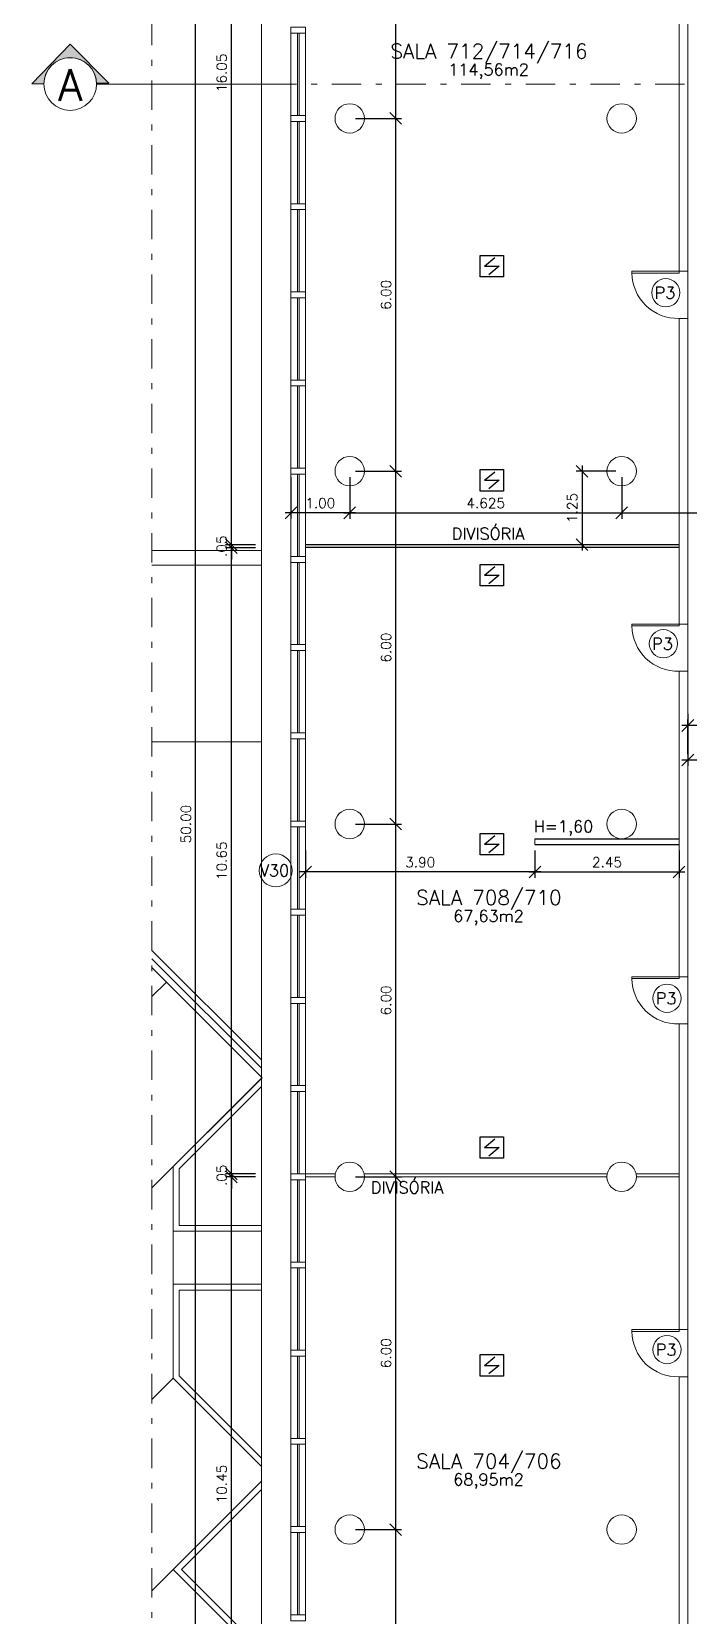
# Model space of a CAD drawing. Header units: millimetres. Extents: x 521 to 1055, y 261 to 520.
# Drawn here: x 595.9 to 607.09, y 298.49 to 325.44 of the extents above; entities that cross this region are included whole.
import ezdxf
from ezdxf.enums import TextEntityAlignment as Align

# ---------------------------------------------------------------- set-up
doc = ezdxf.new("R2010")
doc.units = ezdxf.units.MM
doc.linetypes.add('CONTINU', pattern=[0])
doc.linetypes.add('DASHDOTX2', pattern=[2, 1, -0.5, 0, -0.5])
doc.layers.add('0.1', color=8, linetype='Continuous', lineweight=13)
doc.layers.add('ppci', color=8, linetype='Continuous')
doc.styles.add('ROMANS', font='romans')
doc.styles.get("Standard").update_dxf_attribs({"font": 'romans.shx'})
doc.dimstyles.new('Fares Eng - 50', dxfattribs={"dimscale": 2, "dimtxt": 0.085, "dimasz": 0.1, "dimexe": 0.05, "dimexo": 0.05, "dimgap": 0.04, "dimtad": 1, "dimzin": 4, "dimdsep": 46, "dimtxsty": 'ROMANS', "dimblk1": 'OBLIQUE', "dimblk2": 'OBLIQUE', "dimsah": 1, "dimcen": 0.05, "dimdle": 0.05, "dimclrd": 8, "dimclre": 8, "dimclrt": 8, "dimaunit": 1, "dimadec": 0, "dimazin": 0, "dimtfac": 1, "dimtix": 1, "dimtmove": 2, "dimatfit": 0, "dimldrblk": 'OPEN90', "dimfxl": 1, "dimtolj": 1, "dimtzin": 0, "dimarcsym": 0})

# ---------------------------------------------------------------- blocks, each defined once
blk = doc.blocks.new('P80')
for points in [[(0, 0.86), (0, 0.83), (0.15, 0.83), (0.15, 0.86)], [(0, 0), (0, 0.03), (0.15, 0.03), (0.15, 0)]]:
    blk.add_lwpolyline(points)
blk.add_lwpolyline([(-0.8, 0.06), (0, 0.06), (0, 0.03), (-0.8, 0.03)], close=True)
at = {"color": 8}
blk.add_arc((-0.025, 0.056), 0.775, 88.1408, 179.6698, dxfattribs=at)
blk = doc.blocks.new('_OBLIQUE')
at = {"color": 0, "linetype": 'ByBlock'}
blk.add_line((-0.5, -0.5), (0.5, 0.5), dxfattribs=at)
blk = doc.blocks.new('*D1303')
at = {"layer": '0.1', "color": 8, "linetype": 'CONTINU', "lineweight": -2, "transparency": 16777216}
for p, q in [((600.311, 317.864), (600.311, 317.157)), ((601.311, 317.864), (601.311, 317.157)), ((601.411, 317.257), (600.211, 317.257))]:
    blk.add_line(p, q, dxfattribs=at)
at = {"layer": 'DEFPOINTS', "color": 0, "linetype": 'CONTINU', "lineweight": -2, "transparency": 16777216}
for p in [(600.311, 317.964), (601.311, 317.964), (600.311, 317.257)]:
    blk.add_point(p, dxfattribs=at)
at = {"layer": '0.1', "color": 8, "linetype": 'CONTINU', "lineweight": -2, "transparency": 16777216, "xscale": 0.2, "yscale": 0.2, "zscale": 0.2, "rotation": 180}
blk.add_blockref('_OBLIQUE', (600.311, 317.257), dxfattribs=at)
at = {"layer": '0.1', "color": 8, "linetype": 'CONTINU', "lineweight": -2, "transparency": 16777216, "xscale": 0.2, "yscale": 0.2, "zscale": 0.2}
blk.add_blockref('_OBLIQUE', (601.311, 317.257), dxfattribs=at)
at = {"layer": '0.1', "color": 8, "linetype": 'CONTINU', "transparency": 16777216, "insert": (600.811, 317.422), "char_height": 0.17, "attachment_point": 5, "style": 'ROMANS'}
blk.add_mtext('\\A1;1.00', dxfattribs=at)
blk = doc.blocks.new('_Open90')
at = {"color": 0, "linetype": 'ByBlock', "lineweight": -2}
for p, q in [((0, 0), (-1, 0)), ((-0.5, 0.5), (0, 0)), ((0, 0), (-0.5, -0.5))]:
    blk.add_line(p, q, dxfattribs=at)
blk = doc.blocks.new('*D1304')
at = {"layer": '0.1', "color": 8, "linetype": 'CONTINU', "lineweight": -2, "transparency": 16777216}
for p, q in [((601.311, 317.864), (601.311, 317.157)), ((605.936, 317.864), (605.936, 317.157)), ((601.211, 317.257), (606.036, 317.257))]:
    blk.add_line(p, q, dxfattribs=at)
at = {"layer": 'DEFPOINTS', "color": 0, "linetype": 'CONTINU', "lineweight": -2, "transparency": 16777216}
for p in [(601.311, 317.964), (605.936, 317.964), (605.936, 317.257)]:
    blk.add_point(p, dxfattribs=at)
at = {"layer": '0.1', "color": 8, "linetype": 'CONTINU', "lineweight": -2, "transparency": 16777216, "xscale": 0.2, "yscale": 0.2, "zscale": 0.2, "rotation": 180}
blk.add_blockref('_OBLIQUE', (601.311, 317.257), dxfattribs=at)
at = {"layer": '0.1', "color": 8, "linetype": 'CONTINU', "lineweight": -2, "transparency": 16777216, "xscale": 0.2, "yscale": 0.2, "zscale": 0.2}
blk.add_blockref('_OBLIQUE', (605.936, 317.257), dxfattribs=at)
at = {"layer": '0.1', "color": 8, "linetype": 'CONTINU', "transparency": 16777216, "insert": (603.624, 317.422), "char_height": 0.17, "attachment_point": 5, "style": 'ROMANS'}
blk.add_mtext('\\A1;4.625', dxfattribs=at)
blk = doc.blocks.new('*D1305')
at = {"layer": '0.1', "color": 8, "linetype": 'CONTINU', "lineweight": -2, "transparency": 16777216}
for p, q in [((605.936, 317.864), (605.936, 317.157)), ((610.686, 317.864), (610.686, 317.157)), ((605.836, 317.257), (610.786, 317.257))]:
    blk.add_line(p, q, dxfattribs=at)
at = {"layer": 'DEFPOINTS', "color": 0, "linetype": 'CONTINU', "lineweight": -2, "transparency": 16777216}
for p in [(605.936, 317.964), (610.686, 317.964), (610.686, 317.257)]:
    blk.add_point(p, dxfattribs=at)
at = {"layer": '0.1', "color": 8, "linetype": 'CONTINU', "lineweight": -2, "transparency": 16777216, "xscale": 0.2, "yscale": 0.2, "zscale": 0.2, "rotation": 180}
blk.add_blockref('_OBLIQUE', (605.936, 317.257), dxfattribs=at)
at = {"layer": '0.1', "color": 8, "linetype": 'CONTINU', "lineweight": -2, "transparency": 16777216, "xscale": 0.2, "yscale": 0.2, "zscale": 0.2}
blk.add_blockref('_OBLIQUE', (610.686, 317.257), dxfattribs=at)
at = {"layer": '0.1', "color": 8, "linetype": 'CONTINU', "transparency": 16777216, "insert": (608.311, 317.422), "char_height": 0.17, "attachment_point": 5, "style": 'ROMANS'}
blk.add_mtext('\\A1;4.75', dxfattribs=at)
blk = doc.blocks.new('*D1309')
at = {"layer": '0.1', "color": 8, "lineweight": -2, "transparency": 16777216}
for p, q in [((607.061, 313.84), (607.061, 312.952)), ((609.661, 313.052), (606.961, 313.052)), ((609.561, 312.753), (609.561, 313.152))]:
    blk.add_line(p, q, dxfattribs=at)
at = {"layer": 'DEFPOINTS', "color": 0, "lineweight": -2, "transparency": 16777216}
for p in [(607.061, 313.94), (607.061, 313.052), (609.561, 312.653)]:
    blk.add_point(p, dxfattribs=at)
at = {"layer": '0.1', "color": 8, "lineweight": -2, "transparency": 16777216, "xscale": 0.2, "yscale": 0.2, "zscale": 0.2, "rotation": 180}
blk.add_blockref('_OBLIQUE', (607.061, 313.052), dxfattribs=at)
at = {"layer": '0.1', "color": 8, "lineweight": -2, "transparency": 16777216, "xscale": 0.2, "yscale": 0.2, "zscale": 0.2}
blk.add_blockref('_OBLIQUE', (609.561, 313.052), dxfattribs=at)
at = {"layer": '0.1', "color": 8, "transparency": 16777216, "insert": (608.311, 313.217), "char_height": 0.17, "attachment_point": 5, "style": 'ROMANS'}
blk.add_mtext('\\A1;2.50', dxfattribs=at)
blk = doc.blocks.new('*D1317')
at = {"layer": '0.1', "color": 8, "linetype": 'CONTINU', "lineweight": -2, "transparency": 16777216}
for p, q in [((599.099, 336.964), (598.591, 336.964)), ((598.691, 286.864), (598.691, 337.064)), ((599.099, 286.964), (598.591, 286.964))]:
    blk.add_line(p, q, dxfattribs=at)
at = {"layer": 'DEFPOINTS', "color": 0, "linetype": 'CONTINU', "lineweight": -2, "transparency": 16777216}
for p in [(598.691, 336.964), (599.199, 336.964), (599.199, 286.964)]:
    blk.add_point(p, dxfattribs=at)
at = {"layer": '0.1', "color": 8, "linetype": 'CONTINU', "lineweight": -2, "transparency": 16777216, "xscale": 0.2, "yscale": 0.2, "zscale": 0.2}
for p, rotation in [((598.691, 336.964), 90), ((598.691, 286.964), 270)]:
    blk.add_blockref('_OBLIQUE', p, dxfattribs=dict(at, rotation=rotation))
at = {"layer": '0.1', "color": 8, "linetype": 'CONTINU', "transparency": 16777216, "insert": (598.526, 311.964), "char_height": 0.17, "attachment_point": 5, "rotation": 90, "style": 'ROMANS'}
blk.add_mtext('\\A1;50.00', dxfattribs=at)
blk = doc.blocks.new('*D1610')
at = {"layer": '0.1', "color": 8, "linetype": 'CONTINU', "lineweight": -2, "transparency": 16777216}
for p, q in [((607.061, 313.152), (607.061, 313.739)), ((616.211, 313.152), (616.211, 313.739)), ((616.311, 313.639), (606.961, 313.639))]:
    blk.add_line(p, q, dxfattribs=at)
at = {"layer": 'DEFPOINTS', "color": 0, "linetype": 'CONTINU', "lineweight": -2, "transparency": 16777216}
for p in [(607.061, 313.639), (607.061, 313.052), (616.211, 313.052)]:
    blk.add_point(p, dxfattribs=at)
at = {"layer": '0.1', "color": 8, "linetype": 'CONTINU', "lineweight": -2, "transparency": 16777216, "xscale": 0.2, "yscale": 0.2, "zscale": 0.2, "rotation": 180}
blk.add_blockref('_OBLIQUE', (607.061, 313.639), dxfattribs=at)
at = {"layer": '0.1', "color": 8, "linetype": 'CONTINU', "lineweight": -2, "transparency": 16777216, "xscale": 0.2, "yscale": 0.2, "zscale": 0.2}
blk.add_blockref('_OBLIQUE', (616.211, 313.639), dxfattribs=at)
at = {"layer": '0.1', "color": 8, "linetype": 'CONTINU', "transparency": 16777216, "insert": (611.636, 313.804), "char_height": 0.17, "attachment_point": 5, "style": 'ROMANS'}
blk.add_mtext('\\A1;9.15', dxfattribs=at)
blk = doc.blocks.new('*D1619')
at = {"layer": '0.1', "color": 8, "linetype": 'CONTINU', "lineweight": -2, "transparency": 16777216}
for p, q in [((601.411, 299.964), (602.194, 299.964)), ((602.094, 293.864), (602.094, 300.064)), ((601.411, 293.964), (602.194, 293.964))]:
    blk.add_line(p, q, dxfattribs=at)
at = {"layer": 'DEFPOINTS', "color": 0, "linetype": 'CONTINU', "lineweight": -2, "transparency": 16777216}
for p in [(601.311, 299.964), (602.094, 299.964), (601.311, 293.964)]:
    blk.add_point(p, dxfattribs=at)
at = {"layer": '0.1', "color": 8, "linetype": 'CONTINU', "lineweight": -2, "transparency": 16777216, "xscale": 0.2, "yscale": 0.2, "zscale": 0.2}
for p, rotation in [((602.094, 299.964), 90), ((602.094, 293.964), 270)]:
    blk.add_blockref('_OBLIQUE', p, dxfattribs=dict(at, rotation=rotation))
at = {"layer": '0.1', "color": 8, "linetype": 'CONTINU', "transparency": 16777216, "insert": (601.929, 296.964), "char_height": 0.17, "attachment_point": 5, "rotation": 90, "style": 'ROMANS'}
blk.add_mtext('\\A1;6.00', dxfattribs=at)
blk = doc.blocks.new('*D1345')
at = {"layer": '0.1', "color": 8, "linetype": 'CONTINU', "lineweight": -2, "transparency": 16777216}
for p, q in [((601.411, 305.964), (602.194, 305.964)), ((602.094, 299.864), (602.094, 306.064)), ((601.411, 299.964), (602.194, 299.964))]:
    blk.add_line(p, q, dxfattribs=at)
at = {"layer": 'DEFPOINTS', "color": 0, "linetype": 'CONTINU', "lineweight": -2, "transparency": 16777216}
for p in [(601.311, 305.964), (602.094, 305.964), (601.311, 299.964)]:
    blk.add_point(p, dxfattribs=at)
at = {"layer": '0.1', "color": 8, "linetype": 'CONTINU', "lineweight": -2, "transparency": 16777216, "xscale": 0.2, "yscale": 0.2, "zscale": 0.2}
for p, rotation in [((602.094, 305.964), 90), ((602.094, 299.964), 270)]:
    blk.add_blockref('_OBLIQUE', p, dxfattribs=dict(at, rotation=rotation))
at = {"layer": '0.1', "color": 8, "linetype": 'CONTINU', "transparency": 16777216, "insert": (601.929, 302.964), "char_height": 0.17, "attachment_point": 5, "rotation": 90, "style": 'ROMANS'}
blk.add_mtext('\\A1;6.00', dxfattribs=at)
blk = doc.blocks.new('*D1620')
at = {"layer": '0.1', "color": 8, "linetype": 'CONTINU', "lineweight": -2, "transparency": 16777216}
for p, q in [((601.411, 311.964), (602.194, 311.964)), ((602.094, 305.864), (602.094, 312.064)), ((601.411, 305.964), (602.194, 305.964))]:
    blk.add_line(p, q, dxfattribs=at)
at = {"layer": 'DEFPOINTS', "color": 0, "linetype": 'CONTINU', "lineweight": -2, "transparency": 16777216}
for p in [(601.311, 311.964), (602.094, 311.964), (601.311, 305.964)]:
    blk.add_point(p, dxfattribs=at)
at = {"layer": '0.1', "color": 8, "linetype": 'CONTINU', "lineweight": -2, "transparency": 16777216, "xscale": 0.2, "yscale": 0.2, "zscale": 0.2}
for p, rotation in [((602.094, 311.964), 90), ((602.094, 305.964), 270)]:
    blk.add_blockref('_OBLIQUE', p, dxfattribs=dict(at, rotation=rotation))
at = {"layer": '0.1', "color": 8, "linetype": 'CONTINU', "transparency": 16777216, "insert": (601.929, 308.964), "char_height": 0.17, "attachment_point": 5, "rotation": 90, "style": 'ROMANS'}
blk.add_mtext('\\A1;6.00', dxfattribs=at)
blk = doc.blocks.new('*D1621')
at = {"layer": '0.1', "color": 8, "linetype": 'CONTINU', "lineweight": -2, "transparency": 16777216}
for p, q in [((602.094, 311.864), (602.094, 318.064)), ((601.411, 317.964), (602.194, 317.964)), ((601.411, 311.964), (602.194, 311.964))]:
    blk.add_line(p, q, dxfattribs=at)
at = {"layer": 'DEFPOINTS', "color": 0, "linetype": 'CONTINU', "lineweight": -2, "transparency": 16777216}
for p in [(601.311, 317.964), (602.094, 317.964), (601.311, 311.964)]:
    blk.add_point(p, dxfattribs=at)
at = {"layer": '0.1', "color": 8, "linetype": 'CONTINU', "lineweight": -2, "transparency": 16777216, "xscale": 0.2, "yscale": 0.2, "zscale": 0.2}
for p, rotation in [((602.094, 317.964), 90), ((602.094, 311.964), 270)]:
    blk.add_blockref('_OBLIQUE', p, dxfattribs=dict(at, rotation=rotation))
at = {"layer": '0.1', "color": 8, "linetype": 'CONTINU', "transparency": 16777216, "insert": (601.929, 314.964), "char_height": 0.17, "attachment_point": 5, "rotation": 90, "style": 'ROMANS'}
blk.add_mtext('\\A1;6.00', dxfattribs=at)
blk = doc.blocks.new('*D1622')
at = {"layer": '0.1', "color": 8, "linetype": 'CONTINU', "lineweight": -2, "transparency": 16777216}
for p, q in [((601.411, 323.964), (602.194, 323.964)), ((602.094, 317.864), (602.094, 324.064)), ((601.411, 317.964), (602.194, 317.964))]:
    blk.add_line(p, q, dxfattribs=at)
at = {"layer": 'DEFPOINTS', "color": 0, "linetype": 'CONTINU', "lineweight": -2, "transparency": 16777216}
for p in [(601.311, 323.964), (602.094, 323.964), (601.311, 317.964)]:
    blk.add_point(p, dxfattribs=at)
at = {"layer": '0.1', "color": 8, "linetype": 'CONTINU', "lineweight": -2, "transparency": 16777216, "xscale": 0.2, "yscale": 0.2, "zscale": 0.2}
for p, rotation in [((602.094, 323.964), 90), ((602.094, 317.964), 270)]:
    blk.add_blockref('_OBLIQUE', p, dxfattribs=dict(at, rotation=rotation))
at = {"layer": '0.1', "color": 8, "linetype": 'CONTINU', "transparency": 16777216, "insert": (601.929, 320.964), "char_height": 0.17, "attachment_point": 5, "rotation": 90, "style": 'ROMANS'}
blk.add_mtext('\\A1;6.00', dxfattribs=at)
blk = doc.blocks.new('*D1623')
at = {"layer": '0.1', "color": 8, "linetype": 'CONTINU', "lineweight": -2, "transparency": 16777216}
for p, q in [((601.411, 329.964), (602.194, 329.964)), ((602.094, 323.864), (602.094, 330.064)), ((601.411, 323.964), (602.194, 323.964))]:
    blk.add_line(p, q, dxfattribs=at)
at = {"layer": 'DEFPOINTS', "color": 0, "linetype": 'CONTINU', "lineweight": -2, "transparency": 16777216}
for p in [(601.311, 329.964), (602.094, 329.964), (601.311, 323.964)]:
    blk.add_point(p, dxfattribs=at)
at = {"layer": '0.1', "color": 8, "linetype": 'CONTINU', "lineweight": -2, "transparency": 16777216, "xscale": 0.2, "yscale": 0.2, "zscale": 0.2}
for p, rotation in [((602.094, 329.964), 90), ((602.094, 323.964), 270)]:
    blk.add_blockref('_OBLIQUE', p, dxfattribs=dict(at, rotation=rotation))
at = {"layer": '0.1', "color": 8, "linetype": 'CONTINU', "transparency": 16777216, "insert": (601.929, 326.964), "char_height": 0.17, "attachment_point": 5, "rotation": 90, "style": 'ROMANS'}
blk.add_mtext('\\A1;6.00', dxfattribs=at)
blk = doc.blocks.new('Cor-4A')
h = blk.add_hatch(color=1)
edge = h.paths.add_edge_path()
edge.add_line((-0.00005, -0.00732), (-0.00757, 0))
edge.add_line((-0.00757, 0), (-0.00014, 0.00731))
edge.add_line((-0.00014, 0.00731), (-0.00014, 0.005))
edge.add_arc((0, 0), 0.005, 91.6216, 269.468)
edge.add_line((-0.00005, -0.005), (-0.00005, -0.00732))
at = {"linetype": 'DASHDOTX2'}
blk.add_line((0, 0.03735), (0, 0.005), dxfattribs=at)
at = {"color": 1}
blk.add_lwpolyline([(-0.00005, -0.00732), (-0.00757, 0), (-0.00014, 0.00731), (-0.00014, 0.005, 0.98138), (-0.00005, -0.005)], format="xyb", close=True, dxfattribs=at)
blk.add_circle((0, 0), 0.005, dxfattribs=at)
at = {"color": 3, "style": 'ROMANS'}
blk.add_attdef('O', text='', height=0.006, rotation=90, dxfattribs=at).set_placement((0.00019, 0), align=Align.MIDDLE)
blk = doc.blocks.new('*D1359')
at = {"layer": '0.1', "color": 8, "linetype": 'CONTINU', "lineweight": -2, "transparency": 16777216}
for p, q in [((599.711, 305.964), (599.199, 305.964)), ((599.299, 295.414), (599.299, 306.064)), ((599.711, 295.514), (599.199, 295.514))]:
    blk.add_line(p, q, dxfattribs=at)
at = {"layer": 'DEFPOINTS', "color": 0, "linetype": 'CONTINU', "lineweight": -2, "transparency": 16777216}
for p in [(599.299, 305.964), (599.811, 305.964), (599.811, 295.514)]:
    blk.add_point(p, dxfattribs=at)
at = {"layer": '0.1', "color": 8, "linetype": 'CONTINU', "lineweight": -2, "transparency": 16777216, "xscale": 0.2, "yscale": 0.2, "zscale": 0.2}
for p, rotation in [((599.299, 305.964), 90), ((599.299, 295.514), 270)]:
    blk.add_blockref('_OBLIQUE', p, dxfattribs=dict(at, rotation=rotation))
at = {"layer": '0.1', "color": 8, "linetype": 'CONTINU', "transparency": 16777216, "insert": (599.134, 300.739), "char_height": 0.17, "attachment_point": 5, "rotation": 90, "style": 'ROMANS'}
blk.add_mtext('\\A1;10.45', dxfattribs=at)
blk = doc.blocks.new('*D1360')
at = {"layer": '0.1', "color": 8, "linetype": 'CONTINU', "lineweight": -2, "transparency": 16777216}
for p, q in [((599.711, 316.714), (599.199, 316.714)), ((599.711, 316.664), (599.199, 316.664)), ((599.299, 316.714), (599.299, 316.914)), ((599.299, 316.664), (599.299, 316.714)), ((599.299, 316.664), (599.299, 316.464))]:
    blk.add_line(p, q, dxfattribs=at)
at = {"layer": 'DEFPOINTS', "color": 0, "linetype": 'CONTINU', "lineweight": -2, "transparency": 16777216}
for p in [(599.299, 316.714), (599.811, 316.714), (599.811, 316.664)]:
    blk.add_point(p, dxfattribs=at)
at = {"layer": '0.1', "color": 8, "linetype": 'CONTINU', "lineweight": -2, "transparency": 16777216, "xscale": 0.2, "yscale": 0.2, "zscale": 0.2}
for p, rotation in [((599.299, 316.714), 270), ((599.299, 316.664), 90)]:
    blk.add_blockref('_OBLIQUE', p, dxfattribs=dict(at, rotation=rotation))
at = {"layer": '0.1', "color": 8, "linetype": 'CONTINU', "transparency": 16777216, "insert": (599.134, 316.689), "char_height": 0.17, "attachment_point": 5, "rotation": 90, "style": 'ROMANS'}
blk.add_mtext('\\A1;.05', dxfattribs=at)
blk = doc.blocks.new('*D1361')
at = {"layer": '0.1', "color": 8, "linetype": 'CONTINU', "lineweight": -2, "transparency": 16777216}
for p, q in [((599.299, 316.614), (599.299, 332.864)), ((599.711, 332.764), (599.199, 332.764)), ((599.711, 316.714), (599.199, 316.714))]:
    blk.add_line(p, q, dxfattribs=at)
at = {"layer": 'DEFPOINTS', "color": 0, "linetype": 'CONTINU', "lineweight": -2, "transparency": 16777216}
for p in [(599.299, 332.764), (599.811, 332.764), (599.811, 316.714)]:
    blk.add_point(p, dxfattribs=at)
at = {"layer": '0.1', "color": 8, "linetype": 'CONTINU', "lineweight": -2, "transparency": 16777216, "xscale": 0.2, "yscale": 0.2, "zscale": 0.2}
for p, rotation in [((599.299, 332.764), 90), ((599.299, 316.714), 270)]:
    blk.add_blockref('_OBLIQUE', p, dxfattribs=dict(at, rotation=rotation))
at = {"layer": '0.1', "color": 8, "linetype": 'CONTINU', "transparency": 16777216, "insert": (599.134, 324.739), "char_height": 0.17, "attachment_point": 5, "rotation": 90, "style": 'ROMANS'}
blk.add_mtext('\\A1;16.05', dxfattribs=at)
blk = doc.blocks.new('*D1722')
at = {"layer": '0.1', "color": 8, "linetype": 'CONTINU', "lineweight": -2, "transparency": 16777216}
for p, q in [((605.262, 318.064), (605.262, 316.614)), ((605.836, 317.964), (605.162, 317.964)), ((605.836, 316.714), (605.162, 316.714))]:
    blk.add_line(p, q, dxfattribs=at)
at = {"layer": 'DEFPOINTS', "color": 0, "linetype": 'CONTINU', "lineweight": -2, "transparency": 16777216}
for p in [(605.936, 317.964), (605.262, 316.714), (605.936, 316.714)]:
    blk.add_point(p, dxfattribs=at)
at = {"layer": '0.1', "color": 8, "linetype": 'CONTINU', "lineweight": -2, "transparency": 16777216, "xscale": 0.2, "yscale": 0.2, "zscale": 0.2}
for p, rotation in [((605.262, 317.964), 90), ((605.262, 316.714), 270)]:
    blk.add_blockref('_OBLIQUE', p, dxfattribs=dict(at, rotation=rotation))
at = {"layer": '0.1', "color": 8, "linetype": 'CONTINU', "transparency": 16777216, "insert": (605.097, 317.339), "char_height": 0.17, "attachment_point": 5, "rotation": 90, "style": 'ROMANS'}
blk.add_mtext('\\A1;1.25', dxfattribs=at)
blk = doc.blocks.new('*D3214')
at = {"layer": '0.1', "color": 8, "linetype": 'CONTINU', "lineweight": -2, "transparency": 16777216}
for p, q in [((599.299, 306.014), (599.299, 306.214)), ((599.711, 306.014), (599.199, 306.014)), ((599.711, 305.964), (599.199, 305.964)), ((599.299, 305.964), (599.299, 306.014)), ((599.299, 305.964), (599.299, 305.764))]:
    blk.add_line(p, q, dxfattribs=at)
at = {"layer": 'DEFPOINTS', "color": 0, "linetype": 'CONTINU', "lineweight": -2, "transparency": 16777216}
for p in [(599.299, 306.014), (599.811, 306.014), (599.811, 305.964)]:
    blk.add_point(p, dxfattribs=at)
at = {"layer": '0.1', "color": 8, "linetype": 'CONTINU', "lineweight": -2, "transparency": 16777216, "xscale": 0.2, "yscale": 0.2, "zscale": 0.2}
for p, rotation in [((599.299, 306.014), 270), ((599.299, 305.964), 90)]:
    blk.add_blockref('_OBLIQUE', p, dxfattribs=dict(at, rotation=rotation))
at = {"layer": '0.1', "color": 8, "linetype": 'CONTINU', "lineweight": -2, "transparency": 16777216, "insert": (599.134, 305.989), "char_height": 0.17, "attachment_point": 5, "rotation": 90, "style": 'ROMANS'}
blk.add_mtext('\\A1;.05', dxfattribs=at)
blk = doc.blocks.new('ÁREA')
for p in [(0.00005, 0.00376), (0, 0)]:
    blk.add_attdef('COMPARTIMENTO', text='', height=0.0025).set_placement(p, align=Align.CENTER)
at = {"color": 1}
for p in [(-0.00005, -0.00376), (-0.0001, -0.00752)]:
    blk.add_attdef('ÁREA', text='', height=0.002, dxfattribs=at).set_placement(p, align=Align.CENTER)
blk = doc.blocks.new('*D3221')
at = {"layer": '0.1', "color": 8, "linetype": 'CONTINU', "lineweight": -2, "transparency": 16777216}
for p, q in [((604.461, 311.514), (604.461, 311.049)), ((606.911, 311.514), (606.911, 311.049)), ((604.361, 311.149), (607.011, 311.149))]:
    blk.add_line(p, q, dxfattribs=at)
at = {"layer": 'DEFPOINTS', "color": 0, "linetype": 'CONTINU', "lineweight": -2, "transparency": 16777216}
for p in [(604.461, 311.614), (606.911, 311.614), (606.911, 311.149)]:
    blk.add_point(p, dxfattribs=at)
at = {"layer": '0.1', "color": 8, "linetype": 'CONTINU', "lineweight": -2, "transparency": 16777216, "xscale": 0.2, "yscale": 0.2, "zscale": 0.2, "rotation": 180}
blk.add_blockref('_OBLIQUE', (604.461, 311.149), dxfattribs=at)
at = {"layer": '0.1', "color": 8, "linetype": 'CONTINU', "lineweight": -2, "transparency": 16777216, "xscale": 0.2, "yscale": 0.2, "zscale": 0.2}
blk.add_blockref('_OBLIQUE', (606.911, 311.149), dxfattribs=at)
at = {"layer": '0.1', "color": 8, "linetype": 'CONTINU', "lineweight": -2, "transparency": 16777216, "insert": (605.686, 311.314), "char_height": 0.17, "attachment_point": 5, "style": 'ROMANS'}
blk.add_mtext('\\A1;2.45', dxfattribs=at)
blk = doc.blocks.new('*D3222')
at = {"layer": '0.1', "color": 8, "linetype": 'CONTINU', "lineweight": -2, "transparency": 16777216}
for p, q in [((600.561, 311.514), (600.561, 311.049)), ((604.461, 311.514), (604.461, 311.049)), ((604.561, 311.149), (600.461, 311.149))]:
    blk.add_line(p, q, dxfattribs=at)
at = {"layer": 'DEFPOINTS', "color": 0, "linetype": 'CONTINU', "lineweight": -2, "transparency": 16777216}
for p in [(600.561, 311.614), (604.461, 311.614), (600.561, 311.149)]:
    blk.add_point(p, dxfattribs=at)
at = {"layer": '0.1', "color": 8, "linetype": 'CONTINU', "lineweight": -2, "transparency": 16777216, "xscale": 0.2, "yscale": 0.2, "zscale": 0.2, "rotation": 180}
blk.add_blockref('_OBLIQUE', (600.561, 311.149), dxfattribs=at)
at = {"layer": '0.1', "color": 8, "linetype": 'CONTINU', "lineweight": -2, "transparency": 16777216, "xscale": 0.2, "yscale": 0.2, "zscale": 0.2}
blk.add_blockref('_OBLIQUE', (604.461, 311.149), dxfattribs=at)
at = {"layer": '0.1', "color": 8, "linetype": 'CONTINU', "lineweight": -2, "transparency": 16777216, "insert": (602.511, 311.314), "char_height": 0.17, "attachment_point": 5, "style": 'ROMANS'}
blk.add_mtext('\\A1;3.90', dxfattribs=at)
blk = doc.blocks.new('*D3223')
at = {"layer": '0.1', "color": 8, "linetype": 'CONTINU', "lineweight": -2, "transparency": 16777216}
for p, q in [((599.711, 316.664), (599.199, 316.664)), ((599.299, 305.914), (599.299, 316.764)), ((599.711, 306.014), (599.199, 306.014))]:
    blk.add_line(p, q, dxfattribs=at)
at = {"layer": 'DEFPOINTS', "color": 0, "linetype": 'CONTINU', "lineweight": -2, "transparency": 16777216}
for p in [(599.299, 316.664), (599.811, 316.664), (599.811, 306.014)]:
    blk.add_point(p, dxfattribs=at)
at = {"layer": '0.1', "color": 8, "linetype": 'CONTINU', "lineweight": -2, "transparency": 16777216, "xscale": 0.2, "yscale": 0.2, "zscale": 0.2}
for p, rotation in [((599.299, 316.664), 90), ((599.299, 306.014), 270)]:
    blk.add_blockref('_OBLIQUE', p, dxfattribs=dict(at, rotation=rotation))
at = {"layer": '0.1', "color": 8, "linetype": 'CONTINU', "lineweight": -2, "transparency": 16777216, "insert": (599.134, 311.339), "char_height": 0.17, "attachment_point": 5, "rotation": 90, "style": 'ROMANS'}
blk.add_mtext('\\A1;10.65', dxfattribs=at)

msp = doc.modelspace()

# ---------------------------------------------------------------- linework, layer by layer
at = {"layer": '0.1', "color": 8, "linetype": 'DASHDOTX2', "ltscale": 0.5}
for p, q in [((597.94872, 277.91074), (597.94872, 340.92222)), ((599.90576, 324.54961), (620.3808, 324.54961))]:
    msp.add_line(p, q, dxfattribs=at)
at = {"layer": '0.1', "color": 8, "linetype": 'CONTINU'}
for p, q in [((599.81144, 288.11448), (599.81144, 335.81448)), ((600.31144, 324.01448), (600.31144, 325.41448)), ((600.42144, 324.01448), (600.42144, 325.41448)), ((600.45144, 324.01448), (600.45144, 325.41448)), ((600.56144, 324.01448), (600.56144, 325.41448)), ((600.31144, 322.51448), (600.31144, 323.91448)), ((600.42144, 322.51448), (600.42144, 323.91448)), ((600.45144, 322.51448), (600.45144, 323.91448)), ((600.56144, 322.51448), (600.56144, 323.91448)), ((600.31144, 321.01448), (600.31144, 322.41448)), ((600.42144, 321.01448), (600.42144, 322.41448)), ((600.45144, 321.01448), (600.45144, 322.41448)), ((600.56144, 321.01448), (600.56144, 322.41448)), ((607.06144, 320.56448), (607.06144, 321.36448)), ((600.31144, 319.51448), (600.31144, 320.91448)), ((600.42144, 319.51448), (600.42144, 320.91448)), ((600.45144, 319.51448), (600.45144, 320.91448)), ((600.56144, 319.51448), (600.56144, 320.91448)), ((600.31144, 318.01448), (600.31144, 319.41448)), ((600.42144, 318.01448), (600.42144, 319.41448)), ((600.45144, 318.01448), (600.45144, 319.41448)), ((600.56144, 318.01448), (600.56144, 319.41448)), ((600.31144, 316.51448), (600.31144, 317.91448)), ((600.42144, 316.51448), (600.42144, 317.91448)), ((600.45144, 316.51448), (600.45144, 317.91448)), ((600.56144, 316.51448), (600.56144, 317.91448)), ((600.31144, 315.01448), (600.31144, 316.41448)), ((600.42144, 315.01448), (600.42144, 316.41448)), ((600.45144, 315.01448), (600.45144, 316.41448)), ((600.56144, 315.01448), (600.56144, 316.41448)), ((607.06144, 314.56448), (607.06144, 315.36448)), ((600.31144, 313.51448), (600.31144, 314.91448)), ((600.42144, 313.51448), (600.42144, 314.91448)), ((600.45144, 313.51448), (600.45144, 314.91448)), ((600.56144, 313.51448), (600.56144, 314.91448)), ((600.31144, 312.01448), (600.31144, 313.41448)), ((600.42144, 312.01448), (600.42144, 313.41448)), ((600.45144, 312.01448), (600.45144, 313.41448)), ((600.56144, 312.01448), (600.56144, 313.41448)), ((600.31144, 310.51448), (600.31144, 311.91448)), ((600.42144, 310.51448), (600.42144, 311.91448)), ((600.45144, 310.51448), (600.45144, 311.91448)), ((600.56144, 310.51448), (600.56144, 311.91448)), ((600.31144, 309.01448), (600.31144, 310.41448)), ((600.42144, 309.01448), (600.42144, 310.41448)), ((600.45144, 309.01448), (600.45144, 310.41448)), ((600.56144, 309.01448), (600.56144, 310.41448)), ((607.06144, 309.36448), (607.06144, 308.56448)), ((600.31144, 307.51448), (600.31144, 308.91448)), ((600.42144, 307.51448), (600.42144, 308.91448)), ((600.45144, 307.51448), (600.45144, 308.91448)), ((600.56144, 307.51448), (600.56144, 308.91448)), ((600.31144, 306.01448), (600.31144, 307.41448)), ((600.42144, 306.01448), (600.42144, 307.41448)), ((600.45144, 306.01448), (600.45144, 307.41448)), ((600.56144, 306.01448), (600.56144, 307.41448)), ((600.31144, 304.51448), (600.31144, 305.91448)), ((600.42144, 304.51448), (600.42144, 305.91448)), ((600.45144, 304.51448), (600.45144, 305.91448)), ((601.06649, 306.01448), (600.56144, 306.01448)), ((601.06144, 305.96448), (600.56144, 305.96448)), ((600.56144, 304.51448), (600.56144, 305.91448)), ((605.69149, 306.01448), (601.55639, 306.01448)), ((605.68644, 305.96448), (601.56144, 305.96448)), ((606.91144, 306.01448), (606.18139, 306.01448)), ((606.91144, 305.96448), (606.18644, 305.96448)), ((598.31003, 304.13849), (598.31003, 305.03849)), ((600.31144, 303.01448), (600.31144, 304.41448)), ((600.42144, 303.01448), (600.42144, 304.41448)), ((600.45144, 303.01448), (600.45144, 304.41448)), ((600.56144, 303.01448), (600.56144, 304.41448)), ((600.56144, 303.01448), (600.56144, 303.66448)), ((607.06144, 302.56448), (607.06144, 303.36448)), ((600.31144, 301.51448), (600.31144, 302.91448)), ((600.42144, 301.51448), (600.42144, 302.91448)), ((600.45144, 301.51448), (600.45144, 302.91448)), ((600.56144, 301.51448), (600.56144, 302.91448)), ((600.31144, 300.01448), (600.31144, 301.41448)), ((600.42144, 300.01448), (600.42144, 301.41448)), ((600.45144, 300.01448), (600.45144, 301.41448)), ((600.56144, 301.41448), (600.56144, 301.51448)), ((600.56144, 300.01448), (600.56144, 301.41448)), ((600.31144, 298.51448), (600.31144, 299.91448)), ((600.42144, 298.51448), (600.42144, 299.91448)), ((600.45144, 298.51448), (600.45144, 299.91448)), ((600.56144, 298.51448), (600.56144, 299.91448)), ((600.56144, 299.51448), (600.56144, 299.91448))]:
    msp.add_line(p, q, dxfattribs=at)
at = {"layer": '0.1', "color": 7}
for p, q in [((606.91144, 326.56448), (606.91144, 321.36448)), ((607.06144, 326.56448), (607.06144, 321.36448)), ((607.06144, 321.36448), (606.91144, 321.36448)), ((607.06144, 320.56448), (606.91144, 320.56448)), ((606.91144, 320.56448), (606.91144, 315.36448)), ((607.06144, 320.56448), (607.06144, 315.36448)), ((606.91144, 315.36448), (607.06144, 315.36448)), ((606.91144, 314.56448), (607.06144, 314.56448)), ((606.91144, 314.56448), (606.91144, 309.36448)), ((607.06144, 314.56448), (607.06144, 309.36448)), ((606.91144, 309.36448), (607.06144, 309.36448)), ((606.91144, 308.56448), (607.06144, 308.56448)), ((606.91144, 308.56448), (606.91144, 303.36448)), ((607.06144, 308.56448), (607.06144, 303.36448)), ((606.91144, 303.36448), (607.06144, 303.36448)), ((606.91144, 302.56448), (606.91144, 297.36448)), ((606.91144, 302.56448), (607.06144, 302.56448)), ((607.06144, 302.56448), (607.06144, 297.36448))]:
    msp.add_line(p, q, dxfattribs=at)
at = {"layer": '0.1', "color": 8, "linetype": 'CONTINU', "lineweight": -2}
for p, q in [((606.91144, 316.71448), (600.56144, 316.71448)), ((606.91144, 316.66448), (600.56144, 316.66448)), ((604.46144, 311.71448), (606.91144, 311.71448)), ((604.46144, 311.61448), (606.91144, 311.61448))]:
    msp.add_line(p, q, dxfattribs=at)
at = {"layer": '0.1', "color": 8}
for p, q in [((597.94872, 316.61448), (599.81144, 316.61448)), ((599.81144, 316.36448), (597.94872, 316.36448)), ((597.94872, 313.36448), (599.81144, 313.36448)), ((604.46144, 311.71448), (604.46144, 311.61448)), ((597.94872, 309.81422), (599.81144, 307.9515)), ((597.94872, 309.6728), (599.81144, 307.81008)), ((599.81144, 307.6399), (598.31003, 306.13849)), ((599.81144, 307.49848), (598.41003, 306.09707)), ((598.31003, 306.13849), (598.31003, 305.03849)), ((598.41003, 306.09707), (598.41003, 305.13849)), ((598.41003, 305.13849), (599.81144, 305.13849)), ((598.31003, 305.03849), (599.81144, 305.03849)), ((598.31003, 304.13849), (599.81144, 304.13849)), ((598.31003, 302.53849), (598.31003, 304.13849)), ((598.41003, 302.57991), (598.41003, 304.03849)), ((598.41003, 304.03849), (599.81144, 304.03849)), ((599.81144, 301.03708), (598.31003, 302.53849)), ((599.81144, 301.1785), (598.41003, 302.57991)), ((599.81144, 300.78721), (598.31003, 299.2858)), ((599.81144, 300.64579), (598.45145, 299.2858)), ((599.81144, 297.92581), (598.45145, 299.2858))]:
    msp.add_line(p, q, dxfattribs=at)
at = {"layer": '0.1', "color": 8, "linetype": 'CONTINU'}
for points in [[(600.31144, 325.51448), (600.56144, 325.51448), (600.56144, 325.41448), (600.31144, 325.41448)], [(600.31144, 324.01448), (600.56144, 324.01448), (600.56144, 323.91448), (600.31144, 323.91448)], [(600.31144, 322.51448), (600.56144, 322.51448), (600.56144, 322.41448), (600.31144, 322.41448)], [(600.31144, 321.01448), (600.56144, 321.01448), (600.56144, 320.91448), (600.31144, 320.91448)], [(600.31144, 319.51448), (600.56144, 319.51448), (600.56144, 319.41448), (600.31144, 319.41448)], [(600.31144, 318.01448), (600.56144, 318.01448), (600.56144, 317.91448), (600.31144, 317.91448)], [(600.31144, 316.51448), (600.56144, 316.51448), (600.56144, 316.41448), (600.31144, 316.41448)], [(600.31144, 315.01448), (600.56144, 315.01448), (600.56144, 314.91448), (600.31144, 314.91448)], [(600.31144, 313.51448), (600.56144, 313.51448), (600.56144, 313.41448), (600.31144, 313.41448)], [(600.31144, 312.01448), (600.56144, 312.01448), (600.56144, 311.91448), (600.31144, 311.91448)], [(600.31144, 310.51448), (600.56144, 310.51448), (600.56144, 310.41448), (600.31144, 310.41448)], [(600.31144, 309.01448), (600.56144, 309.01448), (600.56144, 308.91448), (600.31144, 308.91448)], [(600.31144, 307.51448), (600.56144, 307.51448), (600.56144, 307.41448), (600.31144, 307.41448)], [(600.31144, 306.01448), (600.56144, 306.01448), (600.56144, 305.91448), (600.31144, 305.91448)], [(600.31144, 304.51448), (600.56144, 304.51448), (600.56144, 304.41448), (600.31144, 304.41448)], [(600.31144, 303.01448), (600.56144, 303.01448), (600.56144, 302.91448), (600.31144, 302.91448)], [(600.31144, 300.01448), (600.56144, 300.01448), (600.56144, 299.91448), (600.31144, 299.91448)], [(600.31144, 298.51448), (600.56144, 298.51448), (600.56144, 298.41448), (600.31144, 298.41448)]]:
    msp.add_lwpolyline(points, close=True, dxfattribs=at)
at = {"layer": '0.1', "color": 8}
for points in [[(597.94872, 309.02987), (598.19519, 309.27634), (597.94872, 309.5228)], [(597.94872, 305.77718), (599.82153, 307.64999), (598.19519, 309.27634), (597.94872, 309.02987)], [(599.81144, 301.03708), (598.31003, 302.53849), (597.94872, 302.17718)], [(597.94872, 298.92449), (599.81144, 300.78721)], [(599.81144, 297.78439), (598.31003, 299.2858), (597.94872, 298.92449)]]:
    msp.add_lwpolyline(points, dxfattribs=at)
at = {"layer": '0.1', "color": 8, "linetype": 'CONTINU'}
msp.add_lwpolyline([(600.56144, 301.41448), (600.31144, 301.41448), (600.31144, 301.51448), (600.56144, 301.51448)], dxfattribs=at)
at = {"layer": '0.1', "color": 7}
for centre in [(601.31144, 323.96448), (605.93644, 323.96448), (601.31144, 317.96448), (605.93644, 317.96448), (601.31144, 311.96448), (605.93644, 311.96448), (601.31144, 305.96448), (605.93644, 305.96448), (601.31144, 299.96448), (605.93644, 299.96448)]:
    msp.add_circle(centre, 0.25, dxfattribs=at)
at = {"layer": '0.1', "color": 8}
for centre, radius in [((606.68674, 320.99976), 0.23964), ((606.64594, 315.03068), 0.23964), ((600.05399, 311.1748), 0.28038), ((606.70684, 309.00023), 0.23964), ((606.70684, 303.02528), 0.23964)]:
    msp.add_circle(centre, radius, dxfattribs=at)
at = {"layer": 'ppci', "color": 10, "linetype": 'Continuous'}
for p, q in [((603.60221, 321.45218), (603.78084, 321.59849)), ((603.60221, 321.45218), (603.85552, 321.45218)), ((603.85552, 321.45218), (603.67689, 321.30586)), ((603.60221, 317.80972), (603.78084, 317.95603)), ((603.60221, 317.80972), (603.85552, 317.80972)), ((603.85552, 317.80972), (603.67689, 317.66341)), ((603.60221, 316.19786), (603.78084, 316.34417)), ((603.60221, 316.19786), (603.85552, 316.19786)), ((603.85552, 316.19786), (603.67689, 316.05154)), ((603.60221, 311.62238), (603.78084, 311.7687)), ((603.60221, 311.62238), (603.85552, 311.62238)), ((603.85552, 311.62238), (603.67689, 311.47607)), ((603.60221, 306.46299), (603.78084, 306.6093)), ((603.60221, 306.46299), (603.85552, 306.46299)), ((603.85552, 306.46299), (603.67689, 306.31667)), ((603.60221, 302.75722), (603.78084, 302.90353)), ((603.60221, 302.75722), (603.85552, 302.75722)), ((603.85552, 302.75722), (603.67689, 302.61091))]:
    msp.add_line(p, q, dxfattribs=at)
for points in [[(603.53097, 321.63439), (603.92676, 321.63439), (603.92676, 321.26997), (603.53097, 321.26997)], [(603.53097, 317.99193), (603.92676, 317.99193), (603.92676, 317.62751), (603.53097, 317.62751)], [(603.53097, 316.38007), (603.92676, 316.38007), (603.92676, 316.01565), (603.53097, 316.01565)], [(603.53097, 311.80459), (603.92676, 311.80459), (603.92676, 311.44017), (603.53097, 311.44017)], [(603.53097, 306.64519), (603.92676, 306.64519), (603.92676, 306.28078), (603.53097, 306.28078)], [(603.53097, 302.93943), (603.92676, 302.93943), (603.92676, 302.57501), (603.53097, 302.57501)]]:
    msp.add_lwpolyline(points, close=True, dxfattribs=at)

# ---------------------------------------------------------------- block references
at = {"layer": '0.1', "color": 8}
ref = msp.add_blockref('Cor-4A', (596.55911, 324.54961), dxfattribs=dict(at, xscale=89.59999999999991, yscale=89.59999999999991, zscale=89.59999999999991, rotation=270))
ref.add_attrib('O', 'A', dxfattribs={"layer": '0', "color": 3, "height": 0.5376, "style": 'ROMANS', "text_generation_flag": 2}).set_placement((596.55911, 324.53222), align=Align.MIDDLE)
ref = msp.add_blockref('ÁREA', (603.67872, 324.98316), dxfattribs=dict(at, xscale=133.3333333333333, yscale=133.3333333333333, zscale=133.3333333333333))
ref.add_attrib('COMPARTIMENTO', 'SALA 712/714/716', dxfattribs={"layer": '0', "color": 3, "height": 0.25}).set_placement((603.67872, 324.98316), align=Align.CENTER)
ref.add_attrib('ÁREA', '114,56m2', dxfattribs={"layer": '0', "color": 1, "height": 0.2}).set_placement((603.67208, 324.69521), align=Align.CENTER)
at = {"layer": '0.1', "color": 8, "xscale": -1, "rotation": 180}
for p in [(606.91144, 321.39448), (606.91144, 315.39448), (606.91144, 309.39448), (606.91144, 303.39448)]:
    msp.add_blockref('P80', p, dxfattribs=at)
at = {"layer": '0.1', "color": 8}
ref = msp.add_blockref('ÁREA', (603.67872, 310.58772), dxfattribs=dict(at, xscale=133.3333333333333, yscale=133.3333333333333, zscale=133.3333333333333))
ref.add_attrib('COMPARTIMENTO', 'SALA 708/710', dxfattribs={"layer": '0', "color": 3, "height": 0.25}).set_placement((603.67872, 310.58772), align=Align.CENTER)
ref.add_attrib('ÁREA', '67,63m2', dxfattribs={"layer": '0', "color": 1, "height": 0.2}).set_placement((603.67208, 310.29976), align=Align.CENTER)
ref = msp.add_blockref('ÁREA', (603.67872, 301.00487), dxfattribs=dict(at, xscale=133.3333333333333, yscale=133.3333333333333, zscale=133.3333333333333))
ref.add_attrib('COMPARTIMENTO', 'SALA 704/706', dxfattribs={"layer": '0', "color": 3, "height": 0.25}).set_placement((603.67872, 301.00487), align=Align.CENTER)
ref.add_attrib('ÁREA', '68,95m2', dxfattribs={"layer": '0', "color": 1, "height": 0.2}).set_placement((603.67208, 300.71691), align=Align.CENTER)

# ---------------------------------------------------------------- texts
for s, p in [('P3', (606.49613, 320.89825)), ('DIVISÓRIA', (603.04667, 316.80146)), ('P3', (606.45533, 314.92917)), ('H=1,60', (604.44146, 311.8241)), ('V30', (599.7832, 311.07329)), ('P3', (606.51623, 308.89872)), ('DIVISÓRIA', (601.67044, 305.68309)), ('P3', (606.51623, 302.92377))]:
    msp.add_text(s, height=0.2, dxfattribs=at).set_placement(p)

# ---------------------------------------------------------------- dimensions: what is measured, and where the dimension line sits
at = {"layer": '0.1', "color": 8, "linetype": 'CONTINU'}
for base, p1, p2, picture, middle in [((598.69139, 336.96448), (599.19909, 286.96448), (599.19909, 336.96448), '*D1317', (598.52639, 311.96448)), ((599.29909, 332.76448), (599.81144, 316.71448), (599.81144, 332.76448), '*D1361', (599.13409, 324.73948)), ((602.09433, 329.96448), (601.31144, 323.96448), (601.31144, 329.96448), '*D1623', (601.92933, 326.96448)), ((602.09433, 323.96448), (601.31144, 317.96448), (601.31144, 323.96448), '*D1622', (601.92933, 320.96448)), ((602.09433, 317.96448), (601.31144, 311.96448), (601.31144, 317.96448), '*D1621', (601.92933, 314.96448)), ((605.26206, 316.71448), (605.93644, 317.96448), (605.93644, 316.71448), '*D1722', (605.09706, 317.33948)), ((599.29909, 316.71448), (599.81144, 316.66448), (599.81144, 316.71448), '*D1360', (599.13409, 316.68948)), ((602.09433, 311.96448), (601.31144, 305.96448), (601.31144, 311.96448), '*D1620', (601.92933, 308.96448)), ((599.29909, 305.96448), (599.81144, 295.51448), (599.81144, 305.96448), '*D1359', (599.13409, 300.73948)), ((602.09433, 305.96448), (601.31144, 299.96448), (601.31144, 305.96448), '*D1345', (601.92933, 302.96448)), ((602.09433, 299.96448), (601.31144, 293.96448), (601.31144, 299.96448), '*D1619', (601.92933, 296.96448))]:
    dim = msp.add_linear_dim(base=base, p1=p1, p2=p2, angle=90, dimstyle='Fares Eng - 50', dxfattribs=at)
    dim.commit()
    dim.dimension.update_dxf_attribs({"geometry": picture, "text_midpoint": middle})
for base, p1, p2, picture, middle in [((600.31144, 317.25668), (601.31144, 317.96448), (600.31144, 317.96448), '*D1303', (600.81144, 317.42168)), ((610.68644, 317.25668), (605.93644, 317.96448), (610.68644, 317.96448), '*D1305', (608.31144, 317.42168)), ((607.06144, 313.63948), (616.21144, 313.05242), (607.06144, 313.05242), '*D1610', (611.63644, 313.80448))]:
    dim = msp.add_linear_dim(base=base, p1=p1, p2=p2, dimstyle='Fares Eng - 50', dxfattribs=at)
    dim.commit()
    dim.dimension.update_dxf_attribs({"geometry": picture, "text_midpoint": middle})
dim = msp.add_linear_dim(base=(605.93644, 317.25668), p1=(601.31144, 317.96448), p2=(605.93644, 317.96448), dimstyle='Fares Eng - 50', override={"dimdec": 3}, dxfattribs=at)
dim.commit()
dim.dimension.update_dxf_attribs({"geometry": '*D1304', "text_midpoint": (603.62394, 317.42168)})
at = {"layer": '0.1', "color": 8, "linetype": 'CONTINU', "lineweight": -2}
for base, p1, p2, picture, middle in [((599.29909, 316.66448), (599.81144, 306.01448), (599.81144, 316.66448), '*D3223', (599.13409, 311.33948)), ((599.29909, 306.01448), (599.81144, 305.96448), (599.81144, 306.01448), '*D3214', (599.13409, 305.98948))]:
    dim = msp.add_linear_dim(base=base, p1=p1, p2=p2, angle=90, dimstyle='Fares Eng - 50', dxfattribs=at)
    dim.commit()
    dim.dimension.update_dxf_attribs({"geometry": picture, "text_midpoint": middle})
at = {"layer": '0.1', "color": 7}
dim = msp.add_linear_dim(base=(607.06144, 313.05242), p1=(609.56144, 312.65271), p2=(607.06144, 313.94038), dimstyle='Fares Eng - 50', dxfattribs=at)
dim.commit()
dim.dimension.update_dxf_attribs({"geometry": '*D1309', "text_midpoint": (608.31144, 313.21742)})
at = {"layer": '0.1', "color": 8, "linetype": 'CONTINU', "lineweight": -2}
for base, p2, picture, middle in [((600.56144, 311.14874), (600.56144, 311.61448), '*D3222', (602.51144, 311.31374)), ((606.91144, 311.14874), (606.91144, 311.61448), '*D3221', (605.68644, 311.31374))]:
    dim = msp.add_linear_dim(base=base, p1=(604.46144, 311.61448), p2=p2, dimstyle='Fares Eng - 50', dxfattribs=at)
    dim.commit()
    dim.dimension.update_dxf_attribs({"geometry": picture, "text_midpoint": middle})

doc.saveas('drawing.dxf')
